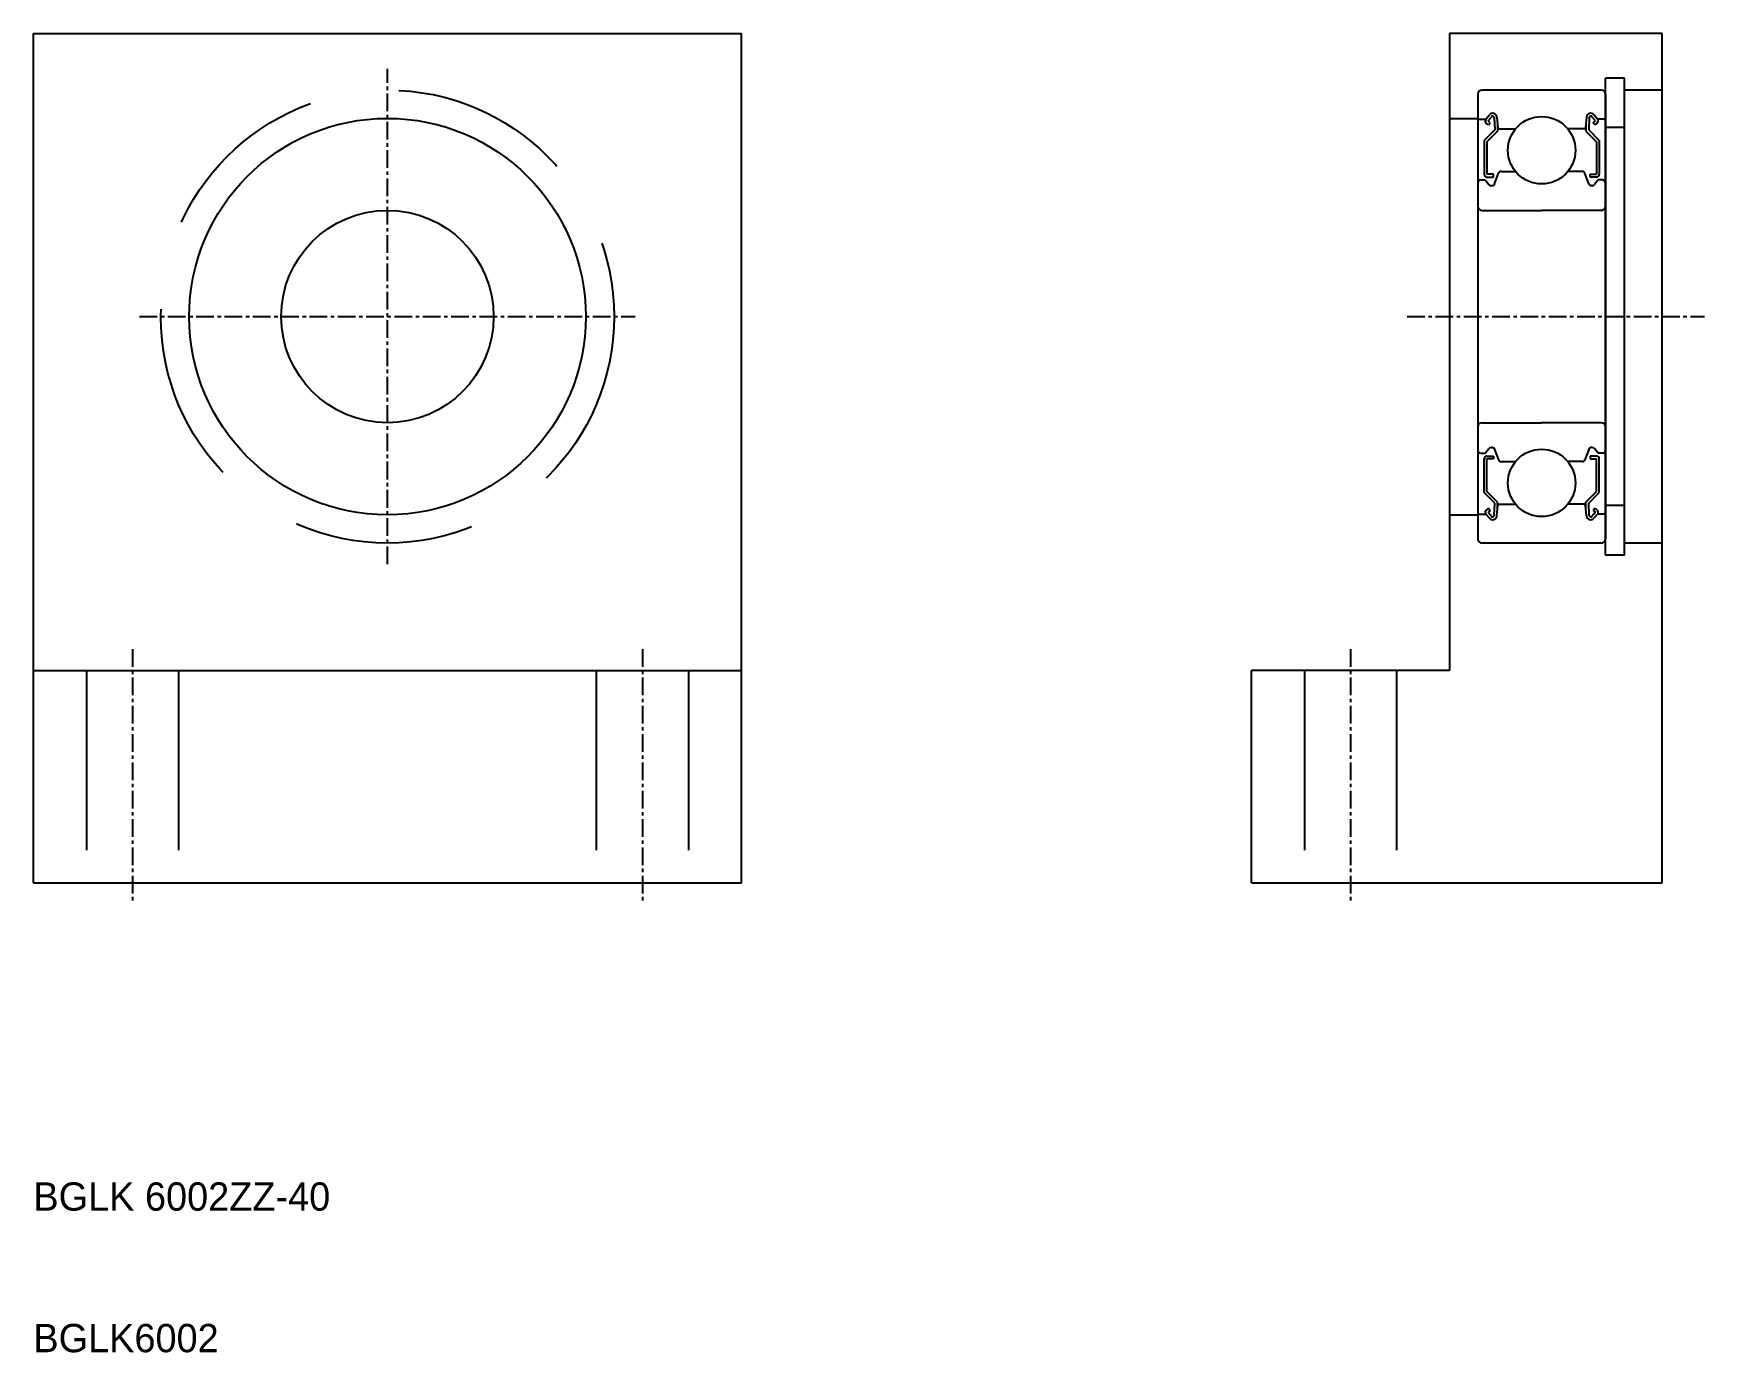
# Model space of a CAD drawing. Extents: x 106 to 224, y 66 to 159.
import ezdxf

# ---------------------------------------------------------------- set-up
doc = ezdxf.new("R2010")
doc.units = 0
doc.linetypes.add('CENTER', pattern=[2, 1.25, -0.25, 0.25, -0.25])
doc.linetypes.add('DASHED', pattern=[19.05, 12.7, -6.35])
doc.layers.get('0').update_dxf_attribs({"linetype": 'CONTINUOUS'})
doc.layers.add('CENTER', color=1, linetype='CENTER')

msp = doc.modelspace()

# ---------------------------------------------------------------- linework, layer by layer
for p, q in [((105.91, 99.08), (105.91, 159.08)), ((105.91, 159.08), (155.91, 159.08)), ((155.91, 99.08), (155.91, 159.08)), ((205.91, 159.08), (205.91, 114.08)), ((220.91, 159.08), (205.91, 159.08)), ((220.91, 99.08), (220.91, 159.08)), ((216.91, 122.23), (216.91, 155.93)), ((218.26, 155.93), (216.91, 155.93)), ((218.26, 122.23), (218.26, 155.93)), ((207.91, 154.78), (207.91, 123.38)), ((212.41, 155.08), (208.21, 155.08)), ((216.61, 155.08), (212.41, 155.08)), ((216.91, 154.78), (216.91, 123.38)), ((220.91, 155.08), (218.26, 155.08)), ((208.01, 153.03), (208.47, 153.03)), ((209.1, 152.27), (208.35, 151.52)), ((208.47, 153.03), (208.72, 153.33)), ((208.65, 152.62), (208.5, 152.75)), ((208.63, 152.9), (208.88, 153.2)), ((208.78, 152.77), (208.63, 152.9)), ((208.65, 152.62), (208.78, 152.77)), ((209.05, 153.14), (209.1, 152.27)), ((209.25, 153.16), (209.32, 152.42)), ((209.3, 152.65), (209.3, 152.18)), ((209.42, 152.33), (210.56, 152.33)), ((215.41, 152.33), (214.26, 152.33)), ((215.57, 153.16), (215.51, 152.42)), ((215.53, 152.65), (215.53, 152.18)), ((215.77, 153.14), (215.73, 152.27)), ((215.73, 152.27), (216.48, 151.52)), ((216.2, 152.9), (215.95, 153.2)), ((216.05, 152.77), (216.2, 152.9)), ((216.18, 152.62), (216.05, 152.77)), ((216.35, 153.03), (216.1, 153.33)), ((216.18, 152.62), (216.33, 152.75)), ((216.81, 153.03), (216.35, 153.03)), ((218.26, 152.43), (216.91, 152.43)), ((208.35, 151.52), (208.35, 149.13)), ((209.3, 152.18), (208.55, 151.43)), ((208.55, 151.43), (208.55, 149.13)), ((215.53, 152.18), (216.28, 151.43)), ((216.28, 151.43), (216.28, 149.13)), ((216.48, 151.52), (216.48, 149.13)), ((208.11, 148.73), (208.41, 148.73)), ((208.41, 148.73), (208.69, 148.4)), ((209, 149.13), (208.55, 149.13)), ((208.55, 148.93), (209, 148.93)), ((209, 148.93), (209, 149.13)), ((209.09, 148.46), (209.36, 149.2)), ((209.55, 149.33), (210.56, 149.33)), ((215.28, 149.33), (214.26, 149.33)), ((215.73, 148.46), (215.46, 149.2)), ((215.83, 149.13), (216.28, 149.13)), ((215.83, 148.93), (215.83, 149.13)), ((216.28, 148.93), (215.83, 148.93)), ((216.41, 148.73), (216.14, 148.4)), ((216.71, 148.73), (216.41, 148.73)), ((208.84, 148.33), (208.91, 148.33)), ((215.98, 148.33), (215.92, 148.33)), ((208.21, 146.58), (212.41, 146.58)), ((216.61, 146.58), (212.41, 146.58)), ((208.21, 131.58), (212.41, 131.58)), ((209.49, 131.58), (209.49, 131.58)), ((210.46, 131.58), (210.46, 131.58)), ((216.61, 131.58), (212.41, 131.58)), ((208.84, 129.83), (208.91, 129.83)), ((215.98, 129.83), (215.92, 129.83)), ((208.11, 129.43), (208.41, 129.43)), ((208.35, 126.65), (208.35, 129.03)), ((208.41, 129.43), (208.69, 129.76)), ((208.55, 129.23), (209, 129.23)), ((208.55, 126.73), (208.55, 129.03)), ((209, 129.03), (208.55, 129.03)), ((209, 129.23), (209, 129.03)), ((209.09, 129.7), (209.36, 128.96)), ((209.55, 128.83), (210.56, 128.83)), ((215.28, 128.83), (214.26, 128.83)), ((215.73, 129.7), (215.46, 128.96)), ((216.28, 129.23), (215.83, 129.23)), ((215.83, 129.23), (215.83, 129.03)), ((215.83, 129.03), (216.28, 129.03)), ((216.41, 129.43), (216.14, 129.76)), ((216.28, 126.73), (216.28, 129.03)), ((216.71, 129.43), (216.41, 129.43)), ((216.48, 126.65), (216.48, 129.03)), ((209.1, 125.9), (208.35, 126.65)), ((209.3, 125.98), (208.55, 126.73)), ((215.53, 125.98), (216.28, 126.73)), ((215.73, 125.9), (216.48, 126.65)), ((208.01, 125.13), (208.47, 125.13)), ((208.47, 125.13), (208.72, 124.83)), ((208.65, 125.54), (208.5, 125.41)), ((208.78, 125.39), (208.63, 125.26)), ((208.63, 125.26), (208.88, 124.96)), ((208.65, 125.54), (208.78, 125.39)), ((209.05, 125.02), (209.1, 125.9)), ((209.25, 125), (209.32, 125.74)), ((209.3, 125.51), (209.3, 125.98)), ((209.42, 125.83), (210.56, 125.83)), ((215.41, 125.83), (214.26, 125.83)), ((215.57, 125), (215.51, 125.74)), ((215.53, 125.51), (215.53, 125.98)), ((215.77, 125.02), (215.73, 125.9)), ((216.2, 125.26), (215.95, 124.96)), ((216.18, 125.54), (216.05, 125.39)), ((216.05, 125.39), (216.2, 125.26)), ((216.35, 125.13), (216.1, 124.83)), ((216.18, 125.54), (216.33, 125.41)), ((216.81, 125.13), (216.35, 125.13)), ((218.26, 125.73), (216.91, 125.73)), ((216.61, 123.08), (208.21, 123.08)), ((216.61, 123.08), (212.41, 123.08)), ((220.91, 123.08), (218.26, 123.08)), ((218.26, 122.23), (216.91, 122.23)), ((105.91, 114.08), (155.91, 114.08)), ((205.91, 114.08), (191.91, 114.08)), ((191.91, 99.08), (191.91, 114.08)), ((105.91, 99.08), (155.91, 99.08)), ((191.91, 99.08), (220.91, 99.08))]:
    msp.add_line(p, q)
at = {"color": 7, "linetype": 'CONTINUOUS'}
for p, q in [((205.91, 153.08), (207.91, 153.08)), ((205.91, 125.08), (207.91, 125.08))]:
    msp.add_line(p, q, dxfattribs=at)
at = {"color": 3, "linetype": 'DASHED'}
for p, q in [((109.66, 114.08), (109.66, 99.08)), ((116.16, 114.08), (116.16, 99.08)), ((145.66, 114.08), (145.66, 99.08)), ((152.16, 114.08), (152.16, 99.08)), ((195.66, 114.08), (195.66, 99.08)), ((202.16, 114.08), (202.16, 99.08))]:
    msp.add_line(p, q, dxfattribs=at)
msp.add_circle((130.91, 139.08), 16, dxfattribs=at)
for centre, radius in [((130.91, 139.08), 14), ((212.41, 150.83), 2.38), ((130.91, 139.08), 7.5), ((212.41, 127.33), 2.38)]:
    msp.add_circle(centre, radius)
for centre, radius, start, end in [((208.21, 154.78), 0.3, 90, 180), ((216.61, 154.78), 0.3, 0, 90), ((208.95, 153.14), 0.3, 4.9968, 140.0002), ((215.87, 153.14), 0.3, 39.9998, 175.0032), ((208.01, 153.13), 0.1, 180, 270), ((208.63, 152.9), 0.2, 140.0002, 230.0848), ((208.95, 153.14), 0.1, 2.8198, 140.0033), ((209.42, 152.43), 0.1, 184.9968, 269.9995), ((215.41, 152.43), 0.1, 270.0005, 355.0032), ((215.87, 153.14), 0.1, 39.9967, 177.1802), ((216.2, 152.9), 0.2, 309.9152, 39.9998), ((216.81, 153.13), 0.1, 270, 0), ((208.11, 148.53), 0.2, 90, 180), ((208.55, 149.13), 0.2, 180, 270), ((209.55, 149.13), 0.2, 90, 159.9919), ((215.28, 149.13), 0.2, 20.0081, 90), ((216.28, 149.13), 0.2, 270, 0), ((216.71, 148.53), 0.2, 0, 90), ((208.84, 148.53), 0.2, 219.9962, 270), ((208.91, 148.53), 0.2, 270, 339.9919), ((215.92, 148.53), 0.2, 200.0081, 270), ((215.98, 148.53), 0.2, 270, 320.0038), ((208.21, 146.88), 0.3, 180, 270), ((216.61, 146.88), 0.3, 270, 0), ((208.21, 131.28), 0.3, 90, 180), ((216.61, 131.28), 0.3, 0, 90), ((208.84, 129.63), 0.2, 90, 140.0038), ((208.91, 129.63), 0.2, 20.0081, 90), ((215.92, 129.63), 0.2, 90, 159.9919), ((215.98, 129.63), 0.2, 39.9962, 90), ((208.11, 129.63), 0.2, 180, 270), ((208.55, 129.03), 0.2, 90, 180), ((209.55, 129.03), 0.2, 200.0081, 270), ((215.28, 129.03), 0.2, 270, 339.9919), ((216.28, 129.03), 0.2, 0, 90), ((216.71, 129.63), 0.2, 270, 0), ((208.01, 125.03), 0.1, 90, 180), ((208.63, 125.26), 0.2, 129.9152, 219.9998), ((209.42, 125.73), 0.1, 90.0005, 175.0032), ((215.41, 125.73), 0.1, 4.9968, 89.9995), ((216.2, 125.26), 0.2, 320.0002, 50.0848), ((216.81, 125.03), 0.1, 0, 90), ((208.95, 125.03), 0.3, 219.9998, 355.0032), ((208.95, 125.03), 0.1, 219.9967, 357.1802), ((215.87, 125.03), 0.3, 184.9968, 320.0002), ((215.87, 125.03), 0.1, 182.8198, 320.0033), ((208.21, 123.38), 0.3, 180, 270), ((216.61, 123.38), 0.3, 270, 0)]:
    msp.add_arc(centre, radius, start, end)
at = {"layer": 'CENTER', "color": 1, "linetype": 'CENTER'}
for p, q in [((130.91, 121.58), (130.91, 156.58)), ((113.41, 139.08), (148.41, 139.08)), ((202.91, 139.08), (223.91, 139.08)), ((112.91, 115.58), (112.91, 97.58)), ((148.91, 115.58), (148.91, 97.58)), ((198.91, 115.58), (198.91, 97.58))]:
    msp.add_line(p, q, dxfattribs=at)

# ---------------------------------------------------------------- texts
for s, p in [('BGLK 6002ZZ-40', (105.91, 75.92)), ('BGLK6002', (105.91, 65.92))]:
    msp.add_text(s, height=2).set_placement(p)

doc.saveas('drawing.dxf')
